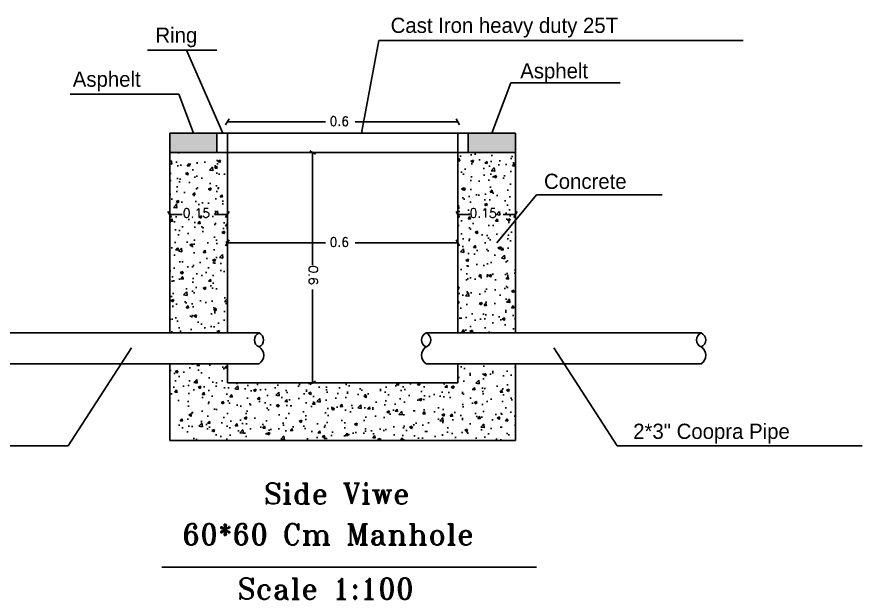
# Model space of a CAD drawing. Extents: x 152089 to 152185, y 180985 to 181226.
# Drawn here: x 152110.43 to 152132.66, y 181108.85 to 181124.16 of the extents above; entities that cross this region are included whole.
import ezdxf

# ---------------------------------------------------------------- set-up
doc = ezdxf.new("R2010")
doc.units = 0
doc.header["$LTSCALE"] = 3
doc.header["$MEASUREMENT"] = 0
doc.linetypes.add('HIDDEN', pattern=[9.525, 6.35, -3.175])
doc.layers.get('0').update_dxf_attribs({"linetype": 'CONTINUOUS'})
for name, color, linetype in [('1622', 7, 'HIDDEN'), ('BBB', 1, 'CONTINUOUS'), ('NAMES', 12, 'CONTINUOUS'), ('NUMBERS', 6, 'CONTINUOUS')]:
    doc.layers.add(name, color=color, linetype=linetype)
doc.layers.add('INTERIOR', color=140, linetype='CONTINUOUS', lineweight=50)
doc.styles.add('ROMANT', font='ROMANT.SHX')

msp = doc.modelspace()

# ---------------------------------------------------------------- hatches: boundary and pattern name
at = {"linetype": 'ByBlock'}
h = msp.add_hatch(dxfattribs=at)
h.set_pattern_fill('AR-CONC', color=256, scale=0.101053, style=0)
h.set_pattern_definition([(50, (147122.8228, 179339.6446), (0.72481029, -0.063412684), [0.07578947, -0.83368421]), (355, (147122.8228, 179339.6446), (-0.14021187, 0.76010995), [0.06063158, -0.66694737]), (100.4514, (147122.8832, 179339.6393), (0.584598955, 0.6966968), [0.06441114, -0.70852256]), (46.1842, (147122.8228, 179339.8467), (1.07847517, -0.16726132), [0.1136842, -1.25052632]), (96.6356, (147122.9127, 179339.8328), (0.94450126, 0.98437174), [0.09661671, -1.06278366]), (351.1842, (147122.8228, 179339.8467), (0.9445005, 0.98437248), [0.09094737, -1.00042105]), (21, (147122.92385, 179339.79617), (0.603190285, -0.406856985), [0.07578947, -0.83368421]), (326, (147122.92385, 179339.7962), (0.24587655, 0.7327832), [0.06063158, -0.66694737]), (71.4514, (147122.9741, 179339.76226), (0.84906708, 0.325925555), [0.06441114, -0.70852256]), (37.5, (147122.8228, 179339.6446), (0.012287854, 0.336398), [0, -0.65886316, 0, -0.677052632, 0, -0.669473685]), (7.5, (147122.8228, 179339.6446), (0.26583869, 0.398563415), [0, -0.386021053, 0, -0.643705264, 0, -0.255157895]), (327.5, (147122.59745, 179339.6446), (0.53944162, -0.022792291), [0, -0.25263158, 0, -0.788210527, 0, -1.045894738]), (317.5, (147122.4964, 179339.6446), (0.58932497, 0.10115872), [0, -0.328421053, 0, -0.52345263, 0, -0.742736843])])
h.paths.add_polyline_path([(152123.54, 181113.018), (152123.54, 181115.039), (152122.024, 181115.039), (152122.024, 181114.534), (152115.961, 181114.534), (152115.961, 181115.039), (152114.445, 181115.039), (152114.445, 181113.018)])
h.paths.add_polyline_path([(152123.54, 181120.597), (152122.024, 181120.597), (152122.024, 181115.848), (152123.54, 181115.848)])
h.paths.add_polyline_path([(152115.961, 181120.597), (152114.445, 181120.597), (152114.445, 181115.848), (152115.961, 181115.848)])
at = {"layer": 'NUMBERS', "linetype": 'ByBlock'}
for points in [[(152115.687, 181120.597), (152115.687, 181121.103), (152114.445, 181121.103), (152114.445, 181120.597)], [(152122.299, 181121.103), (152122.299, 181120.597), (152123.54, 181120.597), (152123.54, 181121.103)]]:
    msp.add_hatch(color=0, dxfattribs=at).paths.add_polyline_path(points)

# ---------------------------------------------------------------- linework, layer by layer
at = {"linetype": 'ByBlock'}
for p, q in [((152119.492, 181121.103), (152119.949, 181123.543)), ((152129.527, 181123.543), (152119.949, 181123.543)), ((152115.682, 181123.288), (152113.862, 181123.288)), ((152114.883, 181123.288), (152115.843, 181121.103)), ((152122.916, 181121.103), (152123.416, 181122.427)), ((152123.416, 181122.427), (152126.291, 181122.427)), ((152114.681, 181122.13), (152111.826, 181122.13)), ((152115.07, 181121.103), (152114.681, 181122.13)), ((152115.512, 181121.103), (152122.024, 181121.103)), ((152123.54, 181121.103), (152123.54, 181120.597)), ((152114.445, 181120.597), (152114.445, 181115.848)), ((152114.445, 181120.597), (152123.54, 181120.597)), ((152115.961, 181115.848), (152115.961, 181120.597)), ((152115.961, 181120.597), (152122.024, 181120.597)), ((152115.961, 181120.597), (152115.961, 181120.597)), ((152122.024, 181120.597), (152122.024, 181115.848)), ((152122.024, 181120.597), (152122.024, 181120.597)), ((152122.024, 181120.597), (152122.024, 181120.597)), ((152123.54, 181115.848), (152123.54, 181120.597)), ((152124.09, 181119.484), (152123.047, 181118.22)), ((152124.09, 181119.484), (152127.403, 181119.484)), ((152109.563, 181115.848), (152116.794, 181115.848)), ((152128.422, 181115.848), (152121.192, 181115.848)), ((152113.438, 181115.457), (152111.774, 181112.876)), ((152124.548, 181115.457), (152126.211, 181112.876)), ((152109.563, 181115.039), (152116.794, 181115.039)), ((152114.445, 181115.039), (152114.445, 181113.018)), ((152115.961, 181114.534), (152115.961, 181115.039)), ((152116.794, 181115.039), (152115.961, 181115.039)), ((152115.961, 181114.934), (152115.961, 181114.534)), ((152128.422, 181115.039), (152121.192, 181115.039)), ((152121.192, 181115.039), (152122.024, 181115.039)), ((152122.024, 181115.039), (152122.024, 181114.534)), ((152123.54, 181113.018), (152123.54, 181115.039)), ((152115.961, 181114.534), (152122.024, 181114.534)), ((152111.774, 181112.876), (152106.18, 181112.876)), ((152114.445, 181113.018), (152123.54, 181113.018)), ((152126.211, 181112.876), (152132.658, 181112.876)), ((152114.24, 181109.685), (152124.096, 181109.685))]:
    msp.add_line(p, q, dxfattribs=at)
at = {"linetype": 'ByBlock', "ltscale": 10}
for centre, radius, start, end in [((152116.869, 181115.666), 0.197, 112.3639, 247.6361), ((152116.719, 181115.666), 0.197, 292.3639, 67.6361), ((152121.267, 181115.666), 0.197, 112.3639, 247.6361), ((152121.117, 181115.666), 0.197, 292.3639, 67.6361), ((152128.497, 181115.666), 0.197, 112.3639, 247.6361), ((152128.347, 181115.666), 0.197, 292.3639, 67.6361), ((152116.657, 181115.261), 0.261, 301.7367, 58.2633), ((152121.329, 181115.261), 0.261, 121.7367, 238.2633), ((152128.285, 181115.261), 0.261, 301.7367, 58.2633)]:
    msp.add_arc(centre, radius, start, end, dxfattribs=at)
at = {"layer": '1622', "color": 2, "linetype": 'Continuous'}
for p, q in [((152114.445, 181121.103), (152114.445, 181120.597)), ((152114.445, 181121.103), (152115.512, 181121.103)), ((152115.961, 181120.597), (152115.961, 181120.597))]:
    msp.add_line(p, q, dxfattribs=at)
at = {"layer": 'BBB', "color": 8, "linetype": 'HIDDEN'}
for p, q in [((152116.007, 181121.481), (152115.916, 181121.323)), ((152115.961, 181121.402), (152118.546, 181121.402)), ((152122.024, 181121.402), (152119.325, 181121.402)), ((152121.979, 181121.481), (152122.07, 181121.323)), ((152118.284, 181120.552), (152118.127, 181120.643)), ((152118.205, 181120.597), (152118.205, 181117.633)), ((152114.4, 181119.047), (152114.491, 181118.889)), ((152114.445, 181118.968), (152114.772, 181118.968)), ((152115.961, 181118.968), (152115.634, 181118.968)), ((152116.007, 181119.047), (152115.916, 181118.889)), ((152121.979, 181119.047), (152122.07, 181118.889)), ((152122.024, 181118.968), (152122.351, 181118.968)), ((152123.54, 181118.968), (152123.213, 181118.968)), ((152123.586, 181119.047), (152123.495, 181118.889)), ((152116.007, 181118.301), (152115.916, 181118.144)), ((152115.961, 181118.223), (152118.546, 181118.223)), ((152122.024, 181118.223), (152119.325, 181118.223)), ((152121.979, 181118.301), (152122.07, 181118.144)), ((152118.205, 181114.534), (152118.205, 181116.995)), ((152118.284, 181114.58), (152118.127, 181114.489))]:
    msp.add_line(p, q, dxfattribs=at)
at = {"layer": 'NUMBERS', "color": 0, "linetype": 'ByBlock'}
for p, q in [((152115.961, 181121.103), (152115.961, 181120.597)), ((152122.024, 181121.103), (152122.024, 181120.597)), ((152122.024, 181121.103), (152123.54, 181121.103))]:
    msp.add_line(p, q, dxfattribs=at)
for points in [[(152115.687, 181120.597), (152114.445, 181120.597), (152114.445, 181121.103), (152115.687, 181121.103)], [(152123.54, 181120.597), (152122.299, 181120.597), (152122.299, 181121.103), (152123.54, 181121.103)]]:
    msp.add_lwpolyline(points, close=True, dxfattribs=at)

# ---------------------------------------------------------------- texts
at = {"layer": 'INTERIOR', "lineweight": -3, "style": 'ROMANT'}
for s, rotation, p in [('0.6', 359.4802, (152118.651, 181121.302)), ('0.15', 359.4802, (152114.788, 181118.886)), ('0.15', 359.4802, (152122.333, 181118.886)), ('0.6', 359.4802, (152118.651, 181118.123)), ('0.6', 269.4802, (152118.106, 181117.625))]:
    msp.add_text(s, height=0.2384, rotation=rotation, dxfattribs=at).set_placement(p)
at = {"layer": 'INTERIOR', "linetype": 'ByBlock', "lineweight": -2, "style": 'ROMANT'}
for s, height, p in [('Side Viwe ', 0.5492, (152116.923, 181111.349)), ('60*60 Cm Manhole', 0.54922, (152114.774, 181110.277)), ('Scale 1:100', 0.54922, (152116.229, 181108.847))]:
    msp.add_text(s, height=height, dxfattribs=at).set_placement(p)
at = {"layer": 'NAMES', "color": 7, "linetype": 'ByBlock'}
for s, height, p in [('Cast Iron heavy duty 25T', 0.40048, (152120.257, 181123.741)), ('Ring', 0.4005, (152114.069, 181123.483)), ('Asphelt', 0.4005, (152123.665, 181122.545)), ('Asphelt', 0.4005, (152111.895, 181122.325)), ('Concrete', 0.4005, (152124.291, 181119.638)), ('2*3" Coopra Pipe', 0.40048, (152126.637, 181113.061))]:
    msp.add_text(s, height=height, dxfattribs=at).set_placement(p)

doc.saveas('drawing.dxf')
